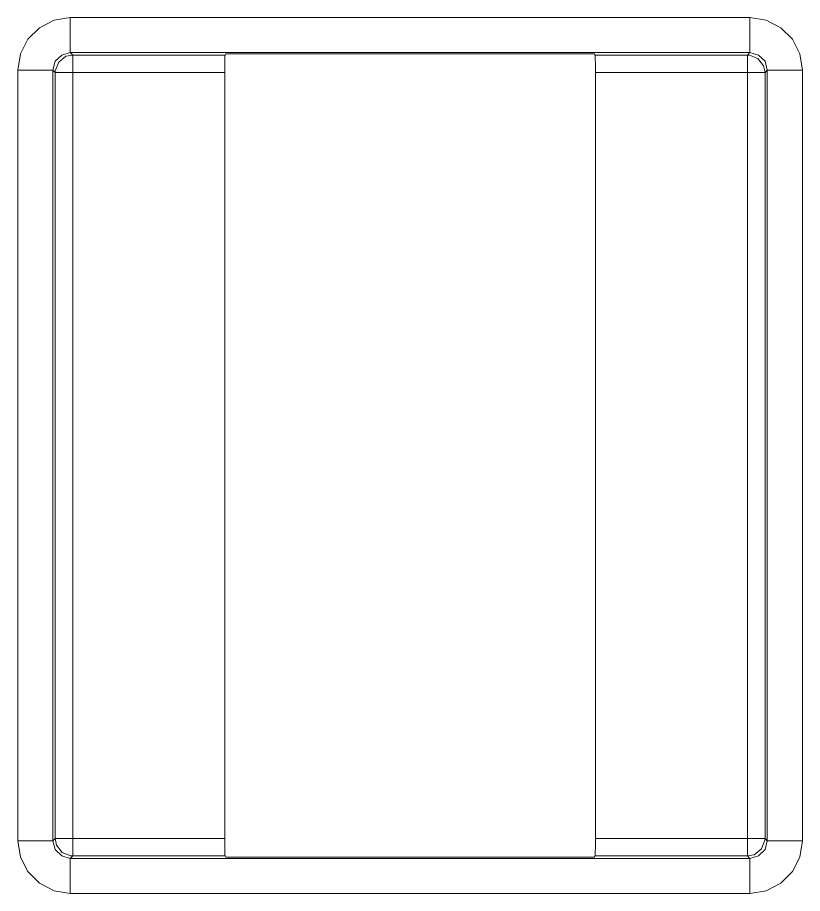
# Model space of a CAD drawing. Header units: millimetres. Extents: x 33157 to 59611, y -29750 to 1750.
# Drawn here: x 54917.36 to 54939.75, y -3192.7 to -3167.72 of the extents above; entities that cross this region are included whole.
import ezdxf

# ---------------------------------------------------------------- set-up
doc = ezdxf.new("R2010")
doc.units = ezdxf.units.MM
doc.layers.add('layer 1', color=7, linetype='Continuous', lineweight=18)

msp = doc.modelspace()

# ---------------------------------------------------------------- linework, layer by layer
at = {"layer": 'layer 1', "lineweight": 9}
for p, q in [((54918.864, -3167.717), (54918.864, -3168.717)), ((54938.247, -3167.717), (54938.247, -3168.717)), ((54918.935, -3168.787), (54918.935, -3191.63)), ((54938.186, -3168.787), (54938.186, -3191.63)), ((54917.363, -3169.217), (54917.363, -3191.2)), ((54918.364, -3169.217), (54918.364, -3191.2)), ((54918.434, -3169.235), (54918.434, -3169.287)), ((54918.434, -3169.287), (54918.434, -3191.13)), ((54923.271, -3169.287), (54923.271, -3191.13)), ((54933.849, -3169.287), (54933.849, -3191.13)), ((54938.686, -3169.287), (54938.686, -3191.13)), ((54938.748, -3169.217), (54938.748, -3191.2)), ((54939.749, -3169.217), (54939.749, -3191.2)), ((54918.864, -3191.701), (54918.864, -3192.701)), ((54938.247, -3191.701), (54938.247, -3192.701))]:
    msp.add_line(p, q, dxfattribs=at)
for points, knots in [([(54918.864, -3167.717), (54918.864, -3167.717), (54918.408, -3167.787), (54918.408, -3167.787), (54918.408, -3167.787), (54917.987, -3168.006), (54917.987, -3168.006), (54917.987, -3168.006), (54917.653, -3168.331), (54917.653, -3168.331), (54917.653, -3168.331), (54917.442, -3168.752), (54917.442, -3168.752), (54917.442, -3168.752), (54917.363, -3169.217), (54917.363, -3169.217)], [0, 0, 0, 0, 152235.574979, 152235.574979, 152235.574979, 304471.149957, 304471.149957, 304471.149957, 456706.724936, 456706.724936, 456706.724936, 608942.299915, 608942.299915, 608942.299915, 761177.874894, 761177.874894, 761177.874894, 761177.874894]), ([(54939.749, -3169.217), (54939.749, -3169.217), (54939.678, -3168.752), (54939.678, -3168.752), (54939.678, -3168.752), (54939.468, -3168.331), (54939.468, -3168.331), (54939.468, -3168.331), (54939.134, -3168.006), (54939.134, -3168.006), (54939.134, -3168.006), (54938.713, -3167.787), (54938.713, -3167.787), (54938.713, -3167.787), (54938.247, -3167.717), (54938.247, -3167.717)], [0, 0, 0, 0, 152293.633763, 152293.633763, 152293.633763, 304587.267527, 304587.267527, 304587.267527, 456880.90129, 456880.90129, 456880.90129, 609174.535054, 609174.535054, 609174.535054, 761468.168817, 761468.168817, 761468.168817, 761468.168817]), ([(54918.864, -3168.717), (54918.864, -3168.717), (54918.619, -3168.787), (54918.619, -3168.787), (54918.619, -3168.787), (54918.434, -3168.963), (54918.434, -3168.963), (54918.434, -3168.963), (54918.364, -3169.217), (54918.364, -3169.217)], [0, 0, 0, 0, 162690.764199, 162690.764199, 162690.764199, 325381.528399, 325381.528399, 325381.528399, 488072.292598, 488072.292598, 488072.292598, 488072.292598]), ([(54918.741, -3168.822), (54918.741, -3168.822), (54918.54, -3168.989), (54918.54, -3168.989), (54918.54, -3168.989), (54918.434, -3169.235), (54918.434, -3169.235)], [0, 0, 0, 0, 176562.551873, 176562.551873, 176562.551873, 353125.103745, 353125.103745, 353125.103745, 353125.103745]), ([(54923.28, -3168.787), (54923.28, -3168.787), (54923.271, -3168.796), (54923.271, -3168.796), (54923.271, -3168.796), (54923.271, -3168.822), (54923.271, -3168.822), (54923.271, -3168.822), (54923.271, -3168.875), (54923.271, -3168.875), (54923.271, -3168.875), (54923.271, -3168.936), (54923.271, -3168.936), (54923.271, -3168.936), (54923.271, -3169.007), (54923.271, -3169.007), (54923.271, -3169.007), (54923.271, -3169.094), (54923.271, -3169.094), (54923.271, -3169.094), (54923.271, -3169.191), (54923.271, -3169.191), (54923.271, -3169.191), (54923.271, -3169.287), (54923.271, -3169.287)], [0, 0, 0, 0, 146574.237506, 146574.237506, 146574.237506, 293148.475012, 293148.475012, 293148.475012, 439722.712518, 439722.712518, 439722.712518, 586296.950023, 586296.950023, 586296.950023, 732871.187529, 732871.187529, 732871.187529, 879445.425035, 879445.425035, 879445.425035, 1026019.662541, 1026019.662541, 1026019.662541, 1172593.900047, 1172593.900047, 1172593.900047, 1172593.900047]), ([(54933.849, -3169.287), (54933.849, -3169.287), (54933.849, -3169.191), (54933.849, -3169.191), (54933.849, -3169.191), (54933.849, -3169.094), (54933.849, -3169.094), (54933.849, -3169.094), (54933.849, -3169.007), (54933.849, -3169.007), (54933.849, -3169.007), (54933.841, -3168.936), (54933.841, -3168.936), (54933.841, -3168.936), (54933.841, -3168.875), (54933.841, -3168.875), (54933.841, -3168.875), (54933.841, -3168.822), (54933.841, -3168.822), (54933.841, -3168.822), (54933.841, -3168.796), (54933.841, -3168.796), (54933.841, -3168.796), (54933.841, -3168.787), (54933.841, -3168.787)], [0, 0, 0, 0, 146601.589129, 146601.589129, 146601.589129, 293203.178258, 293203.178258, 293203.178258, 439804.767387, 439804.767387, 439804.767387, 586406.356516, 586406.356516, 586406.356516, 733007.945644, 733007.945644, 733007.945644, 879609.534773, 879609.534773, 879609.534773, 1026211.123902, 1026211.123902, 1026211.123902, 1172812.713031, 1172812.713031, 1172812.713031, 1172812.713031]), ([(54938.642, -3169.094), (54938.642, -3169.094), (54938.484, -3168.884), (54938.484, -3168.884), (54938.484, -3168.884), (54938.239, -3168.787), (54938.239, -3168.787)], [0, 0, 0, 0, 176624.552881, 176624.552881, 176624.552881, 353249.105762, 353249.105762, 353249.105762, 353249.105762]), ([(54938.748, -3169.217), (54938.748, -3169.217), (54938.686, -3168.963), (54938.686, -3168.963), (54938.686, -3168.963), (54938.502, -3168.787), (54938.502, -3168.787), (54938.502, -3168.787), (54938.247, -3168.717), (54938.247, -3168.717)], [0, 0, 0, 0, 162748.6817, 162748.6817, 162748.6817, 325497.363399, 325497.363399, 325497.363399, 488246.045099, 488246.045099, 488246.045099, 488246.045099]), ([(54917.363, -3191.2), (54917.363, -3191.2), (54917.442, -3191.666), (54917.442, -3191.666), (54917.442, -3191.666), (54917.653, -3192.078), (54917.653, -3192.078), (54917.653, -3192.078), (54917.987, -3192.411), (54917.987, -3192.411), (54917.987, -3192.411), (54918.408, -3192.622), (54918.408, -3192.622), (54918.408, -3192.622), (54918.864, -3192.701), (54918.864, -3192.701)], [0, 0, 0, 0, 152267.315649, 152267.315649, 152267.315649, 304534.631297, 304534.631297, 304534.631297, 456801.946946, 456801.946946, 456801.946946, 609069.262594, 609069.262594, 609069.262594, 761336.578243, 761336.578243, 761336.578243, 761336.578243]), ([(54918.364, -3191.2), (54918.364, -3191.2), (54918.434, -3191.446), (54918.434, -3191.446), (54918.434, -3191.446), (54918.619, -3191.63), (54918.619, -3191.63), (54918.619, -3191.63), (54918.864, -3191.701), (54918.864, -3191.701)], [0, 0, 0, 0, 162721.975533, 162721.975533, 162721.975533, 325443.951066, 325443.951066, 325443.951066, 488165.926599, 488165.926599, 488165.926599, 488165.926599]), ([(54918.469, -3191.323), (54918.469, -3191.323), (54918.636, -3191.534), (54918.636, -3191.534), (54918.636, -3191.534), (54918.882, -3191.63), (54918.882, -3191.63)], [0, 0, 0, 0, 176600.79103, 176600.79103, 176600.79103, 353201.58206, 353201.58206, 353201.58206, 353201.58206]), ([(54923.271, -3191.13), (54923.271, -3191.13), (54923.271, -3191.227), (54923.271, -3191.227), (54923.271, -3191.227), (54923.271, -3191.323), (54923.271, -3191.323), (54923.271, -3191.323), (54923.271, -3191.411), (54923.271, -3191.411), (54923.271, -3191.411), (54923.271, -3191.481), (54923.271, -3191.481), (54923.271, -3191.481), (54923.271, -3191.543), (54923.271, -3191.543), (54923.271, -3191.543), (54923.271, -3191.595), (54923.271, -3191.595), (54923.271, -3191.595), (54923.271, -3191.622), (54923.271, -3191.622), (54923.271, -3191.622), (54923.28, -3191.63), (54923.28, -3191.63)], [0, 0, 0, 0, 146605.48407, 146605.48407, 146605.48407, 293210.968141, 293210.968141, 293210.968141, 439816.452211, 439816.452211, 439816.452211, 586421.936282, 586421.936282, 586421.936282, 733027.420352, 733027.420352, 733027.420352, 879632.904422, 879632.904422, 879632.904422, 1026238.388493, 1026238.388493, 1026238.388493, 1172843.872563, 1172843.872563, 1172843.872563, 1172843.872563]), ([(54933.841, -3191.63), (54933.841, -3191.63), (54933.841, -3191.622), (54933.841, -3191.622), (54933.841, -3191.622), (54933.841, -3191.595), (54933.841, -3191.595), (54933.841, -3191.595), (54933.841, -3191.543), (54933.841, -3191.543), (54933.841, -3191.543), (54933.841, -3191.481), (54933.841, -3191.481), (54933.841, -3191.481), (54933.849, -3191.411), (54933.849, -3191.411), (54933.849, -3191.411), (54933.849, -3191.323), (54933.849, -3191.323), (54933.849, -3191.323), (54933.849, -3191.227), (54933.849, -3191.227), (54933.849, -3191.227), (54933.849, -3191.13), (54933.849, -3191.13)], [0, 0, 0, 0, 146633.20453, 146633.20453, 146633.20453, 293266.40906, 293266.40906, 293266.40906, 439899.613591, 439899.613591, 439899.613591, 586532.818121, 586532.818121, 586532.818121, 733166.022651, 733166.022651, 733166.022651, 879799.227181, 879799.227181, 879799.227181, 1026432.431711, 1026432.431711, 1026432.431711, 1173065.636241, 1173065.636241, 1173065.636241, 1173065.636241]), ([(54938.247, -3192.701), (54938.247, -3192.701), (54938.713, -3192.622), (54938.713, -3192.622), (54938.713, -3192.622), (54939.134, -3192.411), (54939.134, -3192.411), (54939.134, -3192.411), (54939.468, -3192.078), (54939.468, -3192.078), (54939.468, -3192.078), (54939.678, -3191.666), (54939.678, -3191.666), (54939.678, -3191.666), (54939.749, -3191.2), (54939.749, -3191.2)], [0, 0, 0, 0, 152325.374243, 152325.374243, 152325.374243, 304650.748486, 304650.748486, 304650.748486, 456976.122729, 456976.122729, 456976.122729, 609301.496972, 609301.496972, 609301.496972, 761626.871215, 761626.871215, 761626.871215, 761626.871215]), ([(54938.247, -3191.701), (54938.247, -3191.701), (54938.502, -3191.63), (54938.502, -3191.63), (54938.502, -3191.63), (54938.686, -3191.446), (54938.686, -3191.446), (54938.686, -3191.446), (54938.748, -3191.2), (54938.748, -3191.2)], [0, 0, 0, 0, 162779.891706, 162779.891706, 162779.891706, 325559.783411, 325559.783411, 325559.783411, 488339.675117, 488339.675117, 488339.675117, 488339.675117]), ([(54938.37, -3191.595), (54938.37, -3191.595), (54938.581, -3191.429), (54938.581, -3191.429), (54938.581, -3191.429), (54938.678, -3191.183), (54938.678, -3191.183)], [0, 0, 0, 0, 176662.785081, 176662.785081, 176662.785081, 353325.570162, 353325.570162, 353325.570162, 353325.570162])]:
    msp.add_open_spline(points, degree=3, knots=knots, dxfattribs=at)
for points in [[(54918.864, -3167.717), (54918.864, -3167.717), (54938.247, -3167.717), (54938.247, -3167.717)], [(54918.935, -3168.787), (54918.935, -3168.787), (54918.741, -3168.822), (54918.741, -3168.822)], [(54918.864, -3168.717), (54918.864, -3168.717), (54938.247, -3168.717), (54938.247, -3168.717)], [(54918.935, -3168.787), (54918.935, -3168.787), (54918.864, -3168.717), (54918.864, -3168.717)], [(54923.28, -3168.787), (54923.28, -3168.787), (54918.935, -3168.787), (54918.935, -3168.787)], [(54923.306, -3168.752), (54923.306, -3168.752), (54933.814, -3168.752), (54933.814, -3168.752)], [(54923.28, -3168.787), (54923.28, -3168.787), (54923.306, -3168.752), (54923.306, -3168.752)], [(54933.841, -3168.787), (54933.841, -3168.787), (54933.814, -3168.752), (54933.814, -3168.752)], [(54938.186, -3168.787), (54938.186, -3168.787), (54933.841, -3168.787), (54933.841, -3168.787)], [(54938.247, -3168.717), (54938.247, -3168.717), (54938.186, -3168.787), (54938.186, -3168.787)], [(54938.239, -3168.787), (54938.239, -3168.787), (54938.186, -3168.787), (54938.186, -3168.787)], [(54938.686, -3169.287), (54938.686, -3169.287), (54938.642, -3169.094), (54938.642, -3169.094)], [(54917.363, -3169.217), (54917.363, -3169.217), (54918.364, -3169.217), (54918.364, -3169.217)], [(54918.434, -3169.287), (54918.434, -3169.287), (54918.364, -3169.217), (54918.364, -3169.217)], [(54918.434, -3169.287), (54918.434, -3169.287), (54923.271, -3169.287), (54923.271, -3169.287)], [(54938.686, -3169.287), (54938.686, -3169.287), (54933.849, -3169.287), (54933.849, -3169.287)], [(54938.748, -3169.217), (54938.748, -3169.217), (54938.686, -3169.287), (54938.686, -3169.287)], [(54939.749, -3169.217), (54939.749, -3169.217), (54938.748, -3169.217), (54938.748, -3169.217)], [(54917.363, -3191.2), (54917.363, -3191.2), (54918.364, -3191.2), (54918.364, -3191.2)], [(54918.434, -3191.13), (54918.434, -3191.13), (54918.364, -3191.2), (54918.364, -3191.2)], [(54918.434, -3191.13), (54918.434, -3191.13), (54923.271, -3191.13), (54923.271, -3191.13)], [(54918.434, -3191.13), (54918.434, -3191.13), (54918.469, -3191.323), (54918.469, -3191.323)], [(54933.849, -3191.13), (54933.849, -3191.13), (54938.686, -3191.13), (54938.686, -3191.13)], [(54938.678, -3191.183), (54938.678, -3191.183), (54938.686, -3191.13), (54938.686, -3191.13)], [(54938.686, -3191.13), (54938.686, -3191.13), (54938.748, -3191.2), (54938.748, -3191.2)], [(54939.749, -3191.2), (54939.749, -3191.2), (54938.748, -3191.2), (54938.748, -3191.2)], [(54938.186, -3191.63), (54938.186, -3191.63), (54938.37, -3191.595), (54938.37, -3191.595)], [(54938.247, -3191.701), (54938.247, -3191.701), (54918.864, -3191.701), (54918.864, -3191.701)], [(54918.935, -3191.63), (54918.935, -3191.63), (54918.864, -3191.701), (54918.864, -3191.701)], [(54918.882, -3191.63), (54918.882, -3191.63), (54918.935, -3191.63), (54918.935, -3191.63)], [(54918.935, -3191.63), (54918.935, -3191.63), (54923.28, -3191.63), (54923.28, -3191.63)], [(54923.306, -3191.666), (54923.306, -3191.666), (54933.814, -3191.666), (54933.814, -3191.666)], [(54923.28, -3191.63), (54923.28, -3191.63), (54923.306, -3191.666), (54923.306, -3191.666)], [(54933.841, -3191.63), (54933.841, -3191.63), (54933.814, -3191.666), (54933.814, -3191.666)], [(54933.841, -3191.63), (54933.841, -3191.63), (54938.186, -3191.63), (54938.186, -3191.63)], [(54938.186, -3191.63), (54938.186, -3191.63), (54938.247, -3191.701), (54938.247, -3191.701)], [(54938.247, -3192.701), (54938.247, -3192.701), (54918.864, -3192.701), (54918.864, -3192.701)]]:
    msp.add_open_spline(points, degree=3, dxfattribs=at)

doc.saveas('drawing.dxf')
